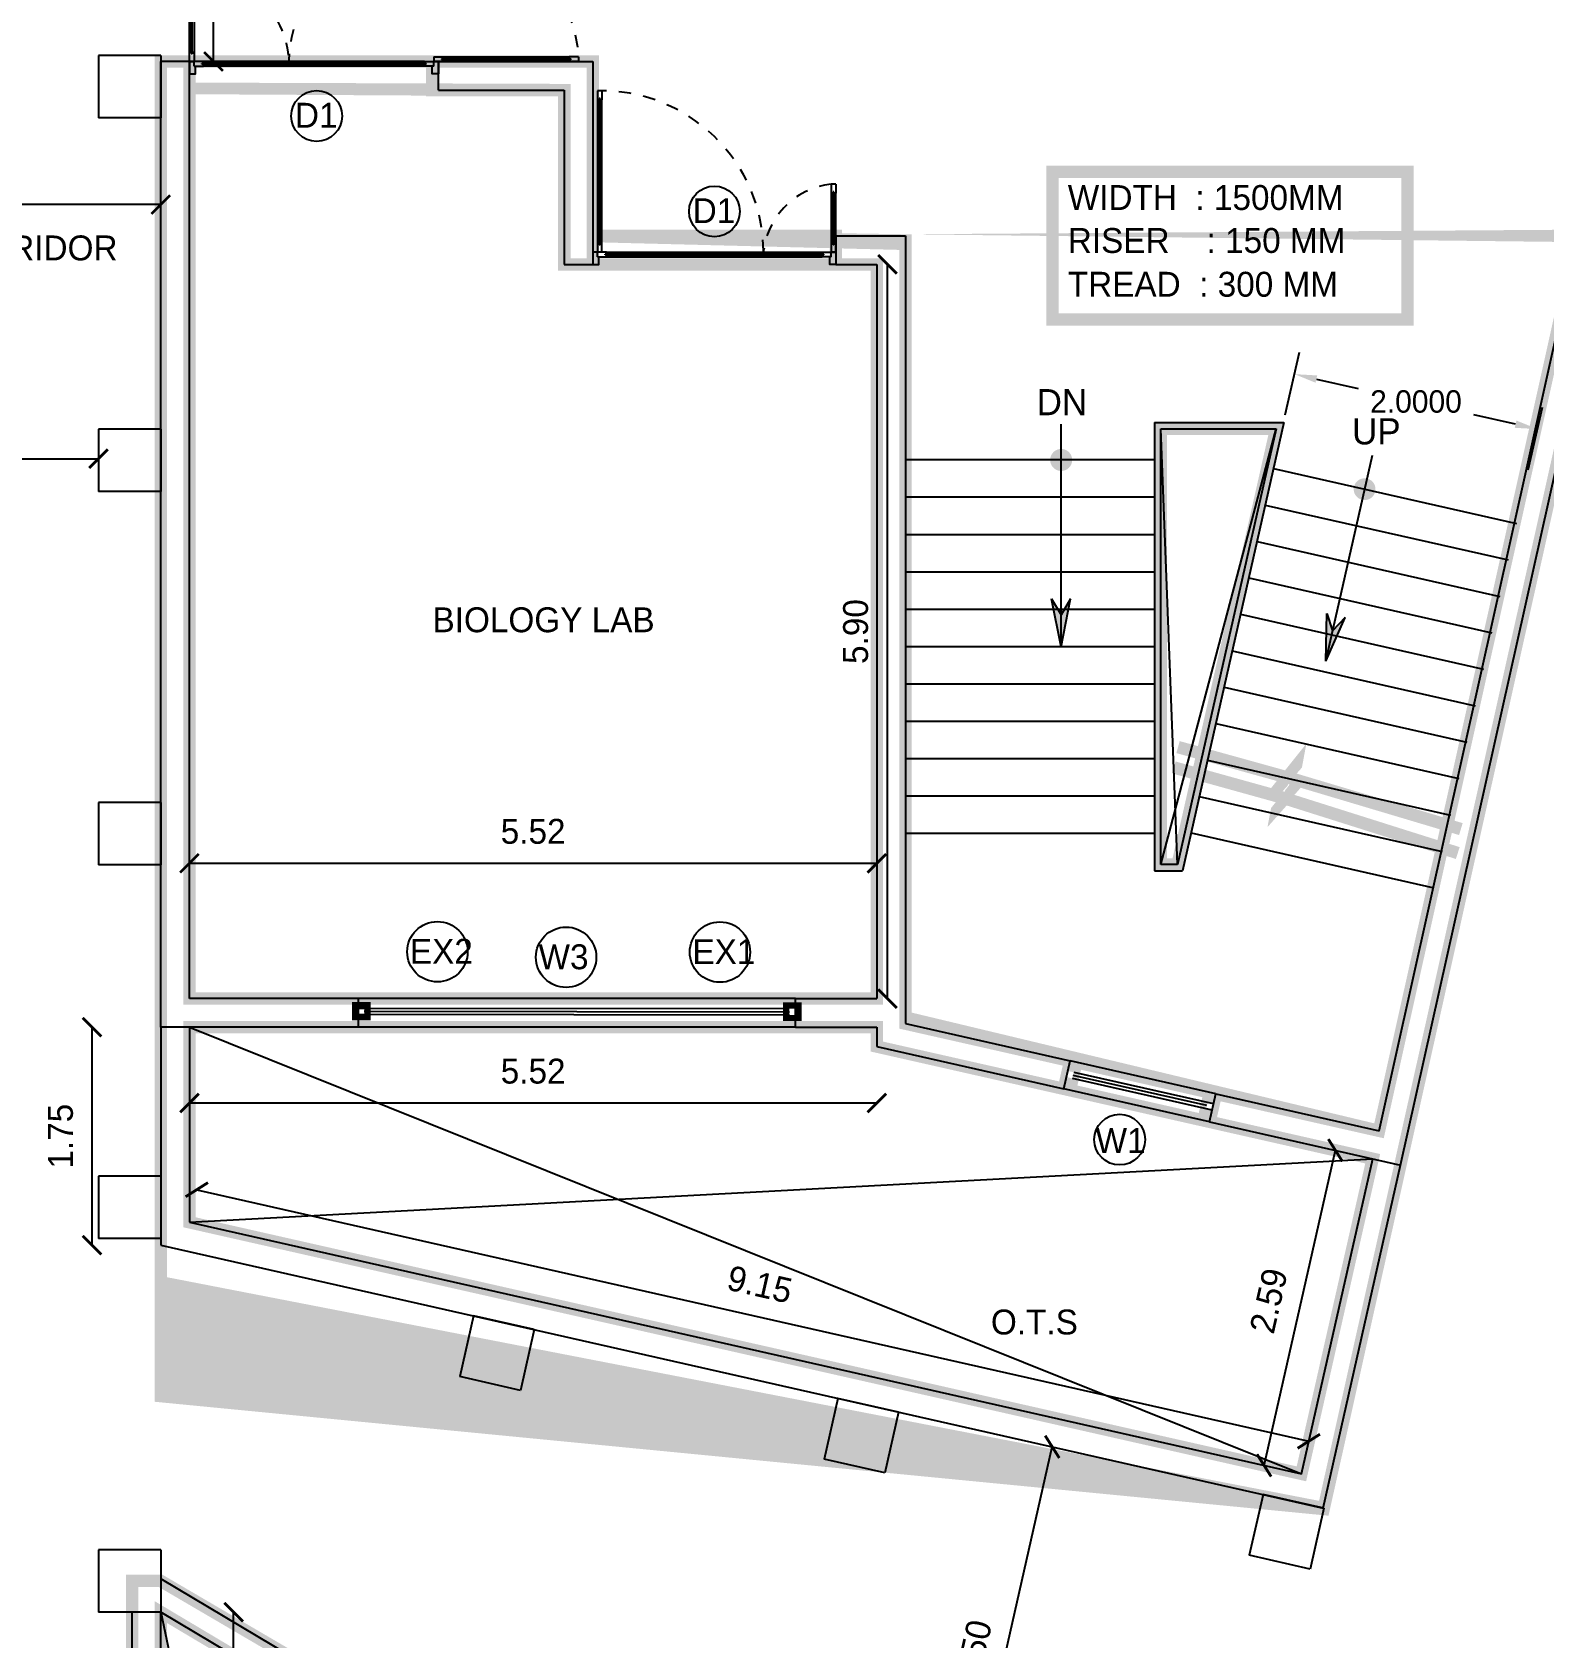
# Model space of a CAD drawing. Header units: metres. Extents: x 6101839 to 6102590, y -6659932 to -6659648.
# Drawn here: x 6102262.54 to 6102274.68, y -6659703.9 to -6659691 of the extents above; entities that cross this region are included whole.
import ezdxf

# ---------------------------------------------------------------- set-up
doc = ezdxf.new("R2010")
doc.units = ezdxf.units.M
doc.header["$LTSCALE"] = 500
doc.header["$MEASUREMENT"] = 0
doc.linetypes.add('DASHED2', pattern=[0.375, 0.25, -0.125])
doc.linetypes.add('HIDDEN', pattern=[0.375, 0.25, -0.125])
doc.layers.get('0').update_dxf_attribs({"linetype": 'CONTINUOUS'})
doc.layers.get('Defpoints').update_dxf_attribs({"linetype": 'CONTINUOUS'})
for name, color, linetype in [('above', 250, 'DASHED2'), ('Bldg', 44, 'CONTINUOUS'), ('BLK_1_FLR_1_BLT_UP_AREA_DEDUCT', 26, 'CONTINUOUS'), ('BLK_1_FLR_1_CARPET_AREA', 25, 'CONTINUOUS'), ('BLK_1_FLR_1_EXIT_WIDTH_STAIR', 1, 'CONTINUOUS'), ('DIM', 205, 'CONTINUOUS'), ('DOOR', 252, 'CONTINUOUS'), ('DOORTEXT', 13, 'CONTINUOUS'), ('ED', 30, 'CONTINUOUS'), ('FURN1', 252, 'CONTINUOUS'), ('FURNITURE', 252, 'CONTINUOUS'), ('FURNITURES', 252, 'CONTINUOUS'), ('norms', 4, 'CONTINUOUS'), ('railing', 14, 'CONTINUOUS'), ('STEPS', 233, 'CONTINUOUS'), ('T E X T', 7, 'CONTINUOUS'), ('TEXT', 4, 'CONTINUOUS'), ('W-SCH', 205, 'CONTINUOUS'), ('wall', 125, 'CONTINUOUS'), ('wall1', 125, 'CONTINUOUS'), ('WIN', 252, 'CONTINUOUS'), ('WINDOWS', 252, 'CONTINUOUS')]:
    doc.layers.add(name, color=color, linetype=linetype)
doc.styles.add('GD', font='GOTHIC.TTF')
doc.styles.add('RM', font='GOTHIC.TTF')
doc.styles.add('S2', font='GOTHIC.TTF')
doc.styles.get("Standard").update_dxf_attribs({"font": 'GOTHIC.TTF'})
doc.styles.add('USA TEXT', font='GOTHIC.TTF')
doc.dimstyles.new('1-100-ED', dxfattribs={"dimtxt": 0.2, "dimasz": 0.15, "dimexe": 0.18, "dimexo": 0.0625, "dimgap": 0.15, "dimtad": 1, "dimzin": 0, "dimdsep": 46, "dimtxsty": 'USA TEXT', "dimblk": 'ARCHTICK', "dimcen": 0.1, "dimse1": 1, "dimse2": 1, "dimclrd": 256, "dimclrt": 256, "dimadec": 0, "dimazin": 0, "dimtfac": 1, "dimtofl": 0, "dimtmove": 0, "dimatfit": 3, "dimldrblk": 'ARCHTICK', "dimfxl": 0.18, "dimtolj": 1, "dimtzin": 0, "dimarcsym": 0})
doc.dimstyles.new('STANDARD$0', dxfattribs={"dimtxt": 7, "dimasz": 3, "dimexe": 3, "dimexo": 1, "dimgap": 1.5, "dimtad": 1, "dimdec": 1, "dimzin": 1, "dimdsep": 46, "dimlunit": 4, "dimtxsty": 'Standard', "dimblk": 'OBLIQUE', "dimcen": 0.09375, "dimdle": 1, "dimclrd": 8, "dimclre": 8, "dimclrt": 7, "dimadec": 1, "dimazin": 0, "dimtfac": 1, "dimtdec": 1, "dimtix": 1, "dimtmove": 2, "dimatfit": 3, "dimldrblk": 'ARCHTICK', "dimfxl": 1, "dimfrac": 2, "dimtolj": 1, "dimtzin": 0, "dimarcsym": 0})

# ---------------------------------------------------------------- blocks, each defined once
blk = doc.blocks.new('_ArchTick')
at = {"color": 0, "linetype": 'ByBlock', "const_width": 0.15}
blk.add_lwpolyline([(-0.5, -0.5), (0.5, 0.5)], dxfattribs=at)
blk = doc.blocks.new('*D258')
at = {"layer": 'Defpoints', "color": 0, "transparency": 16777216}
for p in [(6102270.486205006, -6659702.306403285), (6102270.732518991, -6659702.362136792), (6102269.713785837, -6659705.720106352)]:
    blk.add_point(p, dxfattribs=at)
at = {"layer": 'ED', "lineweight": -2, "transparency": 16777216}
blk.add_line((6102269.960099822, -6659705.775839859), (6102270.732518991, -6659702.362136792), dxfattribs=at)
at = {"layer": 'ED', "lineweight": -2, "transparency": 16777216, "xscale": 0.15, "yscale": 0.15, "zscale": 0.15}
for p, rotation in [((6102270.732518991, -6659702.362136792), 77.25036679670517), ((6102269.960099822, -6659705.775839859), 257.2503667967052)]:
    blk.add_blockref('_ArchTick', p, dxfattribs=dict(at, rotation=rotation))
at = {"layer": 'ED', "transparency": 16777216, "insert": (6102270.097566918, -6659704.01270532), "char_height": 0.2, "attachment_point": 5, "rotation": 77.25036679670517, "style": 'USA TEXT'}
blk.add_mtext('\\A1;3.50', dxfattribs=at)
blk = doc.blocks.new('DN')
at = {"layer": 'FURNITURES', "color": 250}
for p, q in [((-72.65177525021136, 131.6897415826097), (319.0854205023498, 1863.104800175875)), ((-57.42400311864912, 128.244464197196), (337.0694145429879, 1871.841740497388)), ((-51.3328942656517, 126.8663532435894), (343.1605233959853, 1870.463629543781)), ((-36.10512213222683, 123.4210758581757), (355.6320736212656, 1854.836134452373))]:
    blk.add_line(p, q, dxfattribs=at)
at = {"layer": 'FURNITURES', "color": 233}
for p, q in [((319.0854205023498, 1863.104800175875), (335.6227519502863, 1936.198106413707)), ((334.3131926348433, 1859.659522791393), (319.0854205023498, 1863.104800175875)), ((334.3131926348433, 1859.659522791393), (337.0694145429879, 1871.841740497388)), ((343.1605233969167, 1870.463629543781), (337.0694145429879, 1871.841740497388)), ((340.4043014878407, 1858.281411836855), (343.1605233969167, 1870.463629543781)), ((355.6320736212656, 1854.836134452373), (340.4043014878407, 1858.281411836855)), ((369.4131831610576, 1915.747222983278), (355.6320736212656, 1854.836134452373)), ((-72.65177525021136, 131.6897415826097), (-89.18910669814794, 58.596435344778)), ((-57.42400311864912, 128.244464197196), (-72.65177525021136, 131.6897415826097)), ((-57.42400311864912, 128.244464197196), (-60.18022502586246, 116.0622464912012)), ((-54.08911617286502, 114.6841355366632), (-60.18022502586246, 116.0622464912012)), ((-51.3328942656517, 126.8663532435894), (-54.08911617286502, 114.6841355375945)), ((-36.10512213222683, 123.4210758581757), (-51.3328942656517, 126.8663532435894)), ((-49.88623167201875, 62.50998732727021), (-36.10512213222683, 123.4210758581757))]:
    blk.add_line(p, q, dxfattribs=at)
at = {"layer": 'FURNITURES', "color": 250, "linetype": 'HIDDEN', "ltscale": 0.5}
for centre, radius, start, end in [((413.9418523591011, 1987.039343010634), 629.5359540648079, 173.3490794760167, 254.7297334611895), ((-81.1497706482187, 94.26623892690986), 1329.211879831034, 77.25002704883593, 168.8255809701504)]:
    blk.add_arc(centre, radius, start, end, dxfattribs=at)
at = {"layer": 'wall', "color": 7}
for p, q in [((-203.0888007394969, 2096.498816266656), (-211.3574664629996, 2059.952163148671)), ((-211.3574664629996, 2059.952163148671), (-138.6788448011502, 2043.508653922007)), ((-203.0888007394969, 2096.498816266656), (-130.4101790776476, 2080.055307039991)), ((-146.0376741690561, 2067.583756815642), (-147.4157851235941, 2061.492647962645)), ((265.9747230978683, 1967.963209992274), (-147.4157851226627, 2061.492647962645)), ((-135.2335674166679, 2058.736426053568), (-147.4157851235941, 2061.492647962645)), ((267.3528340514749, 1974.054318846203), (-146.0376741690561, 2067.583756814711)), ((-133.8554564630612, 2064.827534906566), (-146.0376741690561, 2067.583756815642)), ((-135.2335674166679, 2058.736426053568), (-138.6788448011502, 2043.508653922007)), ((-138.6788448011502, 2043.508653922007), (262.5294457124546, 1952.735437860712)), ((-130.4101790776476, 2080.055307039991), (-133.8554564630612, 2064.827534906566)), ((270.7981114368886, 1989.282090978697), (-130.4101790776476, 2080.055307039991)), ((270.7981114368886, 1989.282090978697), (267.3528340514749, 1974.054318846203)), ((343.891417673789, 1972.744759531692), (270.7981114368886, 1989.282090978697)), ((265.9747230978683, 1967.963209992274), (262.5294457124546, 1952.735437860712)), ((262.5294457124546, 1952.735437860712), (335.6227519502863, 1936.198106412776)), ((265.9747230978683, 1967.963209992274), (278.1569408038631, 1965.206988085992)), ((267.3528340514749, 1974.054318846203), (279.5350517584011, 1971.29809693899)), ((279.5350517584011, 1971.29809693899), (278.1569408038631, 1965.206988085992)), ((343.891417673789, 1972.744759531692), (335.6227519502863, 1936.198106412776)), ((372.1694050692022, 1927.929440689273), (335.6227519502863, 1936.198106413707)), ((372.1694050692022, 1927.929440689273), (369.4131831610576, 1915.747222983278)), ((-1377.096374039538, 387.5083733228967), (-1385.162156328559, 351.8626664569601)), ((-1385.162156328559, 351.8626664569601), (-1313.870742597617, 335.7311018779874)), ((-1377.096374039538, 387.5083733228967), (-1305.804960307665, 371.3768087448552)), ((-1321.047605217434, 359.2130249803886), (-1322.391902267001, 353.2720738360658)), ((-157.1158789880574, 89.59760813135655), (-1322.391902267001, 353.2720738360658)), ((-1310.509999977425, 350.5834797397256), (-1322.391902267001, 353.2720738360658)), ((-155.7715819394216, 95.53855927474794), (-1321.047605217434, 359.2130249794573)), ((-1309.16570292972, 356.5244308840484), (-1321.047605217434, 359.2130249803886)), ((-1310.509999977425, 350.5834797397256), (-1313.870742597617, 335.7311018779874)), ((-1313.870742597617, 335.7311018779874), (-160.4766216091811, 74.74523027148098)), ((-1305.804960307665, 371.3768087448552), (-1309.16570292972, 356.5244308840484)), ((-152.4108393182978, 110.3909371364862), (-1305.804960307665, 371.3768087448552)), ((-157.1158789880574, 89.59760813135655), (-160.4766216091811, 74.74523027148098)), ((-160.4766216091811, 74.74523027148098), (-89.1852078773081, 58.61366569064557)), ((-157.1158789880574, 89.59760813135655), (-145.2339766994118, 86.90901403501628)), ((-152.4108393182978, 110.3909371364862), (-155.7715819394216, 95.53855927474794)), ((-155.7715819394216, 95.53855927474794), (-143.8896796517074, 92.84996517840773)), ((-81.11942558735609, 94.25937255565077), (-152.4108393182978, 110.3909371364862)), ((-143.8896796517074, 92.84996517840773), (-145.2339766994118, 86.90901403501628)), ((-52.6424535792321, 50.32776962127536), (-89.18910669814794, 58.596435344778)), ((-81.11942558735609, 94.25937255565077), (-89.1852078773081, 58.61366569064557)), ((-52.6424535792321, 50.32776962127536), (-49.88623167201875, 62.50998732727021))]:
    blk.add_line(p, q, dxfattribs=at)
for points in [[(335.6227519502863, 1936.198106413707), (343.891417673789, 1972.744759531692), (441.3491593236103, 1950.694984268397), (430.3242716919631, 1901.966113443486), (369.4131831610576, 1915.747222983278)], [(-89.18910669814794, 58.596435344778), (-97.4577724216506, 22.04978222586214), (-3.07718291879e-05, 6.9625675678e-06), (11.0248568598181, 48.72887778747828), (-49.88623167201875, 62.50998732727021)]]:
    blk.add_lwpolyline(points, dxfattribs=at)
blk = doc.blocks.new('*D315')
at = {"layer": 'Defpoints', "color": 0, "transparency": 16777216}
for p in [(6102260.574309127, -6659694.188967846), (6102263.074309127, -6659694.188967846), (6102263.074309127, -6659694.426967846)]:
    blk.add_point(p, dxfattribs=at)
at = {"layer": 'ED', "lineweight": -2, "transparency": 16777216}
blk.add_line((6102260.574309127, -6659694.426967846), (6102263.074309127, -6659694.426967846), dxfattribs=at)
at = {"layer": 'ED', "lineweight": -2, "transparency": 16777216, "xscale": 0.15, "yscale": 0.15, "zscale": 0.15, "rotation": 180}
blk.add_blockref('_ArchTick', (6102260.574309127, -6659694.426967846), dxfattribs=at)
at = {"layer": 'ED', "lineweight": -2, "transparency": 16777216, "xscale": 0.15, "yscale": 0.15, "zscale": 0.15}
blk.add_blockref('_ArchTick', (6102263.074309127, -6659694.426967846), dxfattribs=at)
at = {"layer": 'ED', "transparency": 16777216, "insert": (6102261.824309127, -6659694.171937255), "char_height": 0.2, "attachment_point": 5, "style": 'USA TEXT'}
blk.add_mtext('\\A1;2.50', dxfattribs=at)
blk = doc.blocks.new('*D322')
at = {"layer": 'Defpoints', "color": 0, "transparency": 16777216}
for p in [(6102269.324309134, -6659692.866962561), (6102269.40964661, -6659692.866962561), (6102269.324309134, -6659698.762447149)]:
    blk.add_point(p, dxfattribs=at)
at = {"layer": 'ED', "lineweight": -2, "transparency": 16777216}
blk.add_line((6102269.40964661, -6659698.762447149), (6102269.40964661, -6659692.866962561), dxfattribs=at)
at = {"layer": 'ED', "lineweight": -2, "transparency": 16777216, "xscale": 0.15, "yscale": 0.15, "zscale": 0.15}
for p, rotation in [((6102269.40964661, -6659692.866962561), 90), ((6102269.40964661, -6659698.762447149), 270)]:
    blk.add_blockref('_ArchTick', p, dxfattribs=dict(at, rotation=rotation))
at = {"layer": 'ED', "transparency": 16777216, "insert": (6102269.154616016, -6659695.814704854), "char_height": 0.2, "attachment_point": 5, "rotation": 90, "style": 'USA TEXT'}
blk.add_mtext('\\A1;5.90', dxfattribs=at)
blk = doc.blocks.new('*D323')
at = {"layer": 'Defpoints', "color": 0, "transparency": 16777216}
for p in [(6102269.324309132, -6659699.147622235), (6102263.804307842, -6659699.350462408), (6102263.804307842, -6659699.601275368)]:
    blk.add_point(p, dxfattribs=at)
at = {"layer": 'ED', "lineweight": -2, "transparency": 16777216}
blk.add_line((6102269.324309132, -6659699.601275368), (6102263.804307842, -6659699.601275368), dxfattribs=at)
at = {"layer": 'ED', "lineweight": -2, "transparency": 16777216, "xscale": 0.15, "yscale": 0.15, "zscale": 0.15, "rotation": 180}
blk.add_blockref('_ArchTick', (6102263.804307842, -6659699.601275368), dxfattribs=at)
at = {"layer": 'ED', "lineweight": -2, "transparency": 16777216, "xscale": 0.15, "yscale": 0.15, "zscale": 0.15}
blk.add_blockref('_ArchTick', (6102269.324309132, -6659699.601275368), dxfattribs=at)
at = {"layer": 'ED', "transparency": 16777216, "insert": (6102266.564308487, -6659699.346244777), "char_height": 0.2, "attachment_point": 5, "style": 'USA TEXT'}
blk.add_mtext('\\A1;5.52', dxfattribs=at)
blk = doc.blocks.new('*D884')
at = {"layer": 'Defpoints', "color": 0, "transparency": 16777216}
for p in [(6102257.874306562, -6659692.386), (6102257.874306562, -6659692.5085), (6102263.574309134, -6659692.5085)]:
    blk.add_point(p, dxfattribs=at)
at = {"layer": 'ED', "lineweight": -2, "transparency": 16777216}
blk.add_line((6102263.574309134, -6659692.386), (6102257.874306562, -6659692.386), dxfattribs=at)
at = {"layer": 'ED', "lineweight": -2, "transparency": 16777216, "xscale": 0.15, "yscale": 0.15, "zscale": 0.15, "rotation": 180}
blk.add_blockref('_ArchTick', (6102257.874306562, -6659692.386), dxfattribs=at)
at = {"layer": 'ED', "lineweight": -2, "transparency": 16777216, "xscale": 0.15, "yscale": 0.15, "zscale": 0.15}
blk.add_blockref('_ArchTick', (6102263.574309134, -6659692.386), dxfattribs=at)
at = {"layer": 'ED', "transparency": 16777216, "insert": (6102260.724307848, -6659692.130969409), "char_height": 0.2, "attachment_point": 5, "style": 'USA TEXT'}
blk.add_mtext('\\A1;5.70', dxfattribs=at)
blk = doc.blocks.new('*D1004')
at = {"layer": 'Defpoints', "color": 0, "transparency": 16777216}
for p in [(6102263.022500326, -6659698.99244715), (6102263.574309209, -6659698.99244715), (6102263.574307843, -6659700.742447149)]:
    blk.add_point(p, dxfattribs=at)
at = {"layer": 'ED', "lineweight": -2, "transparency": 16777216}
blk.add_line((6102263.022500326, -6659700.742447149), (6102263.022500326, -6659698.99244715), dxfattribs=at)
at = {"layer": 'ED', "lineweight": -2, "transparency": 16777216, "xscale": 0.15, "yscale": 0.15, "zscale": 0.15}
for p, rotation in [((6102263.022500326, -6659698.99244715), 90), ((6102263.022500326, -6659700.742447149), 270)]:
    blk.add_blockref('_ArchTick', p, dxfattribs=dict(at, rotation=rotation))
at = {"layer": 'ED', "transparency": 16777216, "insert": (6102262.769985028, -6659699.867447149), "char_height": 0.2, "attachment_point": 5, "rotation": 90, "style": 'USA TEXT'}
blk.add_mtext('\\A1;1.75', dxfattribs=at)
blk = doc.blocks.new('*D1005')
at = {"layer": 'Defpoints', "color": 0, "transparency": 16777216}
for p in [(6102263.804309133, -6659697.675650261), (6102269.324309132, -6659697.675650261), (6102269.324309132, -6659697.675650261)]:
    blk.add_point(p, dxfattribs=at)
at = {"layer": 'ED', "lineweight": -2, "transparency": 16777216}
blk.add_line((6102263.804309133, -6659697.675650261), (6102269.324309132, -6659697.675650261), dxfattribs=at)
at = {"layer": 'ED', "lineweight": -2, "transparency": 16777216, "xscale": 0.15, "yscale": 0.15, "zscale": 0.15, "rotation": 180}
blk.add_blockref('_ArchTick', (6102263.804309133, -6659697.675650261), dxfattribs=at)
at = {"layer": 'ED', "lineweight": -2, "transparency": 16777216, "xscale": 0.15, "yscale": 0.15, "zscale": 0.15}
blk.add_blockref('_ArchTick', (6102269.324309132, -6659697.675650261), dxfattribs=at)
at = {"layer": 'ED', "transparency": 16777216, "insert": (6102266.564309133, -6659697.42061967), "char_height": 0.2, "attachment_point": 5, "style": 'USA TEXT'}
blk.add_mtext('\\A1;5.52', dxfattribs=at)
blk = doc.blocks.new('*D1006')
at = {"layer": 'Defpoints', "color": 0, "transparency": 16777216}
for p in [(6102273.006079815, -6659699.980692355), (6102273.305784674, -6659700.048506624), (6102272.733205405, -6659702.579018145)]:
    blk.add_point(p, dxfattribs=at)
at = {"layer": 'ED', "lineweight": -2, "transparency": 16777216}
blk.add_line((6102272.433500547, -6659702.511203876), (6102273.006079815, -6659699.980692355), dxfattribs=at)
at = {"layer": 'ED', "lineweight": -2, "transparency": 16777216, "xscale": 0.15, "yscale": 0.15, "zscale": 0.15}
for p, rotation in [((6102273.006079815, -6659699.980692355), 77.25036680721958), ((6102272.433500547, -6659702.511203876), 257.2503668072196)]:
    blk.add_blockref('_ArchTick', p, dxfattribs=dict(at, rotation=rotation))
at = {"layer": 'ED', "transparency": 16777216, "insert": (6102272.471047692, -6659701.189665112), "char_height": 0.2, "attachment_point": 5, "rotation": 77.25036680721958, "style": 'USA TEXT'}
blk.add_mtext('\\A1;2.59', dxfattribs=at)
blk = doc.blocks.new('*D1007')
at = {"layer": 'Defpoints', "color": 0, "transparency": 16777216}
for p in [(6102263.804307842, -6659700.558674983), (6102272.792436127, -6659702.317248235), (6102272.733205405, -6659702.579018143)]:
    blk.add_point(p, dxfattribs=at)
at = {"layer": 'ED', "lineweight": -2, "transparency": 16777216}
blk.add_line((6102263.863538563, -6659700.296905075), (6102272.792436127, -6659702.317248235), dxfattribs=at)
at = {"layer": 'ED', "lineweight": -2, "transparency": 16777216, "xscale": 0.15, "yscale": 0.15, "zscale": 0.15}
for p, rotation in [((6102263.863538563, -6659700.296905075), 167.2503667800308), ((6102272.792436127, -6659702.317248235), 347.2503667800308)]:
    blk.add_blockref('_ArchTick', p, dxfattribs=dict(at, rotation=rotation))
at = {"layer": 'ED', "transparency": 16777216, "insert": (6102268.38427035, -6659701.058334168), "char_height": 0.2, "attachment_point": 5, "rotation": 347.2503667800308, "style": 'USA TEXT'}
blk.add_mtext('\\A1;9.15', dxfattribs=at)
blk = doc.blocks.new('*D1008')
at = {"layer": 'Defpoints', "color": 0, "transparency": 16777216}
for p in [(6102263.954227522, -6659689.206962565), (6102263.99769673, -6659689.206962565), (6102263.954227522, -6659691.236964085)]:
    blk.add_point(p, dxfattribs=at)
at = {"layer": 'ED', "lineweight": -2, "transparency": 16777216}
blk.add_line((6102263.99769673, -6659691.236964085), (6102263.99769673, -6659689.206962565), dxfattribs=at)
at = {"layer": 'ED', "lineweight": -2, "transparency": 16777216, "xscale": 0.15, "yscale": 0.15, "zscale": 0.15}
for p, rotation in [((6102263.99769673, -6659689.206962565), 90), ((6102263.99769673, -6659691.236964085), 270)]:
    blk.add_blockref('_ArchTick', p, dxfattribs=dict(at, rotation=rotation))
at = {"layer": 'ED', "transparency": 16777216, "insert": (6102263.742666136, -6659690.221963324), "char_height": 0.2, "attachment_point": 5, "rotation": 90, "style": 'USA TEXT'}
blk.add_mtext('\\A1;2.03', dxfattribs=at)
blk = doc.blocks.new('A$C62665808')
at = {"layer": 'FURNITURES', "color": 233}
for p, q in [((512.4136595284131, 99.90654999148128), (437.4729179757405, 99.90846061329023)), ((449.9620862566175, 62.43777140009182), (512.4127042175081, 62.4361792151451)), ((499.9229786712235, 78.04915214213906), (499.9231378901429, 84.29421393852952)), ((512.4131022636524, 78.04883370627226), (499.9229786717156, 78.04915214230948)), ((512.4132614820832, 84.29389550216308), (499.9231378901429, 84.29421393852952)), ((512.4127042175081, 62.4361792151451), (512.4131022636524, 78.04883370627226)), ((512.4132614820832, 84.29389550216308), (512.4136595284131, 99.90654999148128)), ((2287.590478974175, 62.3960198986241), (2287.590877020485, 78.00867438958856)), ((2350.04109693457, 62.39442771383624), (2287.590478974175, 62.3960198986241)), ((2287.590877020485, 78.00867438958856), (2300.081000612774, 78.0083559515797)), ((2287.59103623892, 84.25373618515007), (2287.591434285079, 99.86639067496029)), ((2287.59103623892, 84.25373618515007), (2300.081159831201, 84.2534177477997)), ((2287.591434285079, 99.86639067496029), (2362.532175837753, 99.86448005315133)), ((2300.081000612774, 78.0083559515797), (2300.081159831201, 84.2534177477997))]:
    blk.add_line(p, q, dxfattribs=at)
at = {"layer": 'FURNITURES', "color": 250}
for p, q in [((512.4127042175081, 62.4361792151451), (2287.590478974175, 62.3960198986241)), ((512.4131022636524, 78.04883370627226), (2300.08100061277, 78.00835595190894)), ((512.4132614820832, 84.29389550216308), (2300.081159830872, 84.2534177477959)), ((512.4136595284131, 99.90654999148128), (2287.591434285079, 99.86639067496029))]:
    blk.add_line(p, q, dxfattribs=at)
at = {"layer": 'FURNITURES', "color": 250, "linetype": 'HIDDEN', "ltscale": 0.5}
for centre, radius, start, end in [((437.4719626657978, 62.43808983210818), 1163.003696595019, 359.9985392363878, 178.1522289363573), ((2350.04109693457, 62.39442771383624), 749.5654389454102, 89.10250663880146, 179.9986901028904)]:
    blk.add_arc(centre, radius, start, end, dxfattribs=at)
at = {"layer": 'wall', "color": 7}
for p, q in [((2361.781970350842, 811.8679090010985), (2361.780070568775, 737.3523331883182)), ((2399.252341126852, 811.8669536898607), (2361.781970350842, 811.8679090010985)), ((2399.252341126852, 811.8669536898607), (2399.250441344948, 737.3513778772473)), ((2377.392725058256, 737.3519351421553), (2361.780070568775, 737.3523331883182)), ((2361.780070568775, 737.3523331883182), (2362.534086459397, 174.8052216056571)), ((2377.392725058256, 737.3519351421553), (2377.393043495935, 749.8420587344403)), ((2378.146740948716, 174.8048235593276), (2377.393043495939, 749.8420587341112)), ((2383.638105291826, 749.8418995160092), (2377.393043495935, 749.8420587344403)), ((2383.637786854313, 737.3517759235616), (2383.638105291826, 749.8418995160092)), ((2399.250441344948, 737.3513778772473), (2383.637786854313, 737.3517759235616)), ((2384.391802744936, 174.8046643409003), (2383.638105291334, 749.8418995158389)), ((2400.004457235572, 174.8042662945861), (2399.250441344948, 737.3513778772473)), ((-724.9260444391642, 137.4084668927564), (-724.9269997499057, 99.93809611658683)), ((-724.9260444391642, 137.4084668927564), (-649.9853028866582, 137.4065562711102)), ((-649.9853028866582, 137.4065562711102), (-649.9857009329689, 121.7939017801457)), ((362.5331317336431, 137.3807420114316), (-649.9853028866582, 137.4065562711102)), ((362.5331317336431, 137.3807420114316), (362.5327336873328, 121.7680875204671)), ((437.4738732866488, 137.3788313892971), (362.5331317336431, 137.3807420114316)), ((437.4738732866488, 137.3788313892971), (437.4729179755774, 99.90846061312368)), ((2362.534086459397, 174.8052216056571), (2362.532175837589, 99.86448005298477)), ((2378.146740948716, 174.8048235593276), (2362.534086459397, 174.8052216056571)), ((2378.146740948716, 174.8048235593276), (2378.146422512845, 162.3146999672283)), ((2384.39148430874, 162.3145407484679), (2378.146422512845, 162.3146999672283)), ((2384.391802744936, 174.8046643409003), (2384.391484308737, 162.3145407487972)), ((2400.004457235572, 174.8042662945861), (2384.391802744936, 174.8046643409003)), ((2400.002546613599, 99.86352474174723), (2400.004457235572, 174.8042662945861)), ((-724.9269997499057, 99.93809611658683), (-649.9862581977295, 99.9361854949366)), ((-662.4758245255867, 121.7942202181507), (-662.4759837440142, 115.5491584219307)), ((362.5325744689017, 115.5230257245764), (-662.4759837433558, 115.5491584219385)), ((-649.9858601514037, 115.5488399845842), (-662.4759837440142, 115.5491584219307)), ((362.5327336873328, 121.7680875204671), (-662.4758245255792, 121.7942202174922)), ((-649.9857009329689, 121.7939017801457), (-662.4758245255867, 121.7942202181507)), ((-649.9858601514037, 115.5488399845842), (-649.9862581977295, 99.9361854949366)), ((-649.9862581977295, 99.9361854949366), (362.5321764225723, 99.91037123525813)), ((362.5325744689017, 115.5230257245764), (362.5321764225723, 99.91037123525813)), ((362.5321764225723, 99.91037123525813), (437.4729179755774, 99.90846061312368)), ((362.5325744689017, 115.5230257245764), (375.0226980611714, 115.5227072882138)), ((362.5327336873328, 121.7680875204671), (375.022857279436, 121.7677690842672)), ((375.0228572796026, 121.7677690841045), (375.0226980611714, 115.5227072882138)), ((437.4719626648361, 62.43808983695408), (437.4729179757405, 99.90846061329023)), ((437.4719626648361, 62.43808983695408), (449.9620862566175, 62.43777140009182)), ((2362.531220526847, 62.39410927681511), (2350.04109693457, 62.39442771383624)), ((2362.531220526847, 62.39410927681511), (2362.532175837753, 99.86448005315133)), ((2400.002546613599, 99.86352474174723), (2362.53217583743, 99.864480052489))]:
    blk.add_line(p, q, dxfattribs=at)
for points in [[(437.4729179757405, 99.90846061329023), (400.0025471994042, 99.90941592419485), (399.9999997035493, -0.0115728127030934), (449.9604940718336, -0.0128465606325108), (449.9620862566175, 62.43777140009182)], [(2362.532175837753, 99.86448005315133), (2400.002546614088, 99.8635247422468), (2399.999999118233, -0.0574639946509952), (2350.039504749786, -0.0561902468880895), (2350.04109693457, 62.39442771383624)]]:
    blk.add_lwpolyline(points, dxfattribs=at)
blk = doc.blocks.new('*D1201')
at = {"layer": 'Defpoints', "color": 0, "transparency": 16777216}
for p in [(6102263.574309129, -6659703.68896785), (6102264.159502201, -6659703.68896785), (6102263.574309129, -6659709.45896785)]:
    blk.add_point(p, dxfattribs=at)
at = {"layer": 'ED', "lineweight": -2, "transparency": 16777216}
blk.add_line((6102264.159502201, -6659709.45896785), (6102264.159502201, -6659703.68896785), dxfattribs=at)
at = {"layer": 'ED', "lineweight": -2, "transparency": 16777216, "xscale": 0.15, "yscale": 0.15, "zscale": 0.15}
for p, rotation in [((6102264.159502201, -6659703.68896785), 90), ((6102264.159502201, -6659709.45896785), 270)]:
    blk.add_blockref('_ArchTick', p, dxfattribs=dict(at, rotation=rotation))
at = {"layer": 'ED', "transparency": 16777216, "insert": (6102263.906986902, -6659706.573967849), "char_height": 0.2, "attachment_point": 5, "rotation": 90, "style": 'USA TEXT'}
blk.add_mtext('\\A1;5.77', dxfattribs=at)
blk = doc.blocks.new('*D1380')
at = {"layer": 'BLK_1_FLR_1_EXIT_WIDTH_STAIR', "color": 0, "lineweight": -2, "transparency": 16777216}
for p, q in [((6102272.603810863, -6659694.075294932), (6102272.717654468, -6659693.572163636)), ((6102272.853491927, -6659693.787449922), (6102273.189130786, -6659693.863394985)), ((6102274.453036129, -6659694.149379062), (6102274.117397271, -6659694.073434001)), ((6102274.55447881, -6659694.5166729), (6102274.668322415, -6659694.013541606))]:
    blk.add_line(p, q, dxfattribs=at)
at = {"layer": 'BLK_1_FLR_1_EXIT_WIDTH_STAIR', "color": 0, "transparency": 16777216}
for points in [[(6102272.860112662, -6659693.75818961), (6102272.84687119, -6659693.816710235), (6102272.677930052, -6659693.747725507)], [(6102274.459656865, -6659694.120118747), (6102274.446415393, -6659694.178639374), (6102274.628597999, -6659694.189103477)]]:
    blk.add_solid(points, dxfattribs=at)
at = {"layer": 'Defpoints', "color": 0, "transparency": 16777216}
for p in [(6102272.590017665, -6659694.136253915), (6102274.628597999, -6659694.189103477), (6102274.540685613, -6659694.577631882)]:
    blk.add_point(p, dxfattribs=at)
at = {"layer": 'BLK_1_FLR_1_EXIT_WIDTH_STAIR', "color": 0, "transparency": 16777216, "insert": (6102273.653264027, -6659693.968414493), "char_height": 0.18, "attachment_point": 5}
blk.add_mtext('\\A1;2.0000', dxfattribs=at)

msp = doc.modelspace()

# ---------------------------------------------------------------- hatches: boundary and pattern name
at = {"layer": 'DIM'}
h = msp.add_hatch(color=256, dxfattribs=at)
h.paths.add_polyline_path([(6102270.859993422, -6659695.65570252), (6102270.819143305, -6659695.655751209), (6102270.880520648, -6659695.552043874)])
h.paths.add_polyline_path([(6102270.809374504, -6659695.91131859), (6102270.804282152, -6659695.91132466), (6102270.804008017, -6659695.681324823), (6102270.819143305, -6659695.655751209), (6102270.859993422, -6659695.65570252)])
h.paths.add_polyline_path([(6102270.804282152, -6659695.91132466), (6102270.799189799, -6659695.911330729), (6102270.747961689, -6659695.655836051), (6102270.788811808, -6659695.655787361), (6102270.804008017, -6659695.681324823)])
h.paths.add_polyline_path([(6102270.799189799, -6659695.911330729), (6102270.804282152, -6659695.91132466), (6102270.804312613, -6659695.936880197)])
h.paths.add_polyline_path([(6102270.804312613, -6659695.936880197), (6102270.804282152, -6659695.91132466), (6102270.809374504, -6659695.91131859)])
h.paths.add_polyline_path([(6102270.727187422, -6659695.55222663), (6102270.788811808, -6659695.655787361), (6102270.747961689, -6659695.655836051)])
h = msp.add_hatch(color=256, dxfattribs=at)
h.paths.add_polyline_path([(6102272.935933287, -6659695.772969748), (6102272.974783297, -6659695.781809033), (6102272.938718319, -6659695.669941386)])
h.paths.add_polyline_path([(6102272.929065567, -6659696.027031583), (6102272.933908587, -6659696.028133481), (6102272.983676706, -6659695.809394929), (6102272.974783297, -6659695.781809033), (6102272.935933287, -6659695.772969748)])
h.paths.add_polyline_path([(6102272.933908587, -6659696.028133481), (6102272.938751606, -6659696.029235383), (6102273.042479708, -6659695.797211544), (6102273.003629698, -6659695.788372261), (6102272.983676706, -6659695.809394929)])
h.paths.add_polyline_path([(6102272.938751606, -6659696.029235383), (6102272.933908587, -6659696.028133481), (6102272.928378796, -6659696.052437765)])
h.paths.add_polyline_path([(6102272.928378796, -6659696.052437765), (6102272.933908587, -6659696.028133481), (6102272.929065567, -6659696.027031583)])
h.paths.add_polyline_path([(6102273.08454402, -6659695.703120133), (6102273.003629698, -6659695.788372261), (6102273.042479708, -6659695.797211544)])

# ---------------------------------------------------------------- linework, layer by layer
at = {"layer": 'above', "color": 251, "linetype": 'ByBlock'}
for p, q in [((6102263.804307842, -6659698.992336184), (6102272.733205404, -6659702.579018144)), ((6102263.804307842, -6659700.558674984), (6102273.305784672, -6659700.048506622))]:
    msp.add_line(p, q, dxfattribs=at)
at = {"layer": 'Bldg', "linetype": 'ByBlock'}
for p, q in [((6102271.554287112, -6659694.136898547), (6102271.554287112, -6659697.73689855)), ((6102271.554287112, -6659694.136898547), (6102272.59286662, -6659694.136898547)), ((6102272.59286662, -6659694.136898547), (6102271.778405865, -6659697.73689855)), ((6102271.604287112, -6659697.68689855), (6102271.604287112, -6659694.186898549)), ((6102271.604287112, -6659694.186898549), (6102272.53029103, -6659694.186898549)), ((6102272.53029103, -6659694.186898549), (6102271.738454184, -6659697.68689855)), ((6102271.554287112, -6659697.73689855), (6102271.778405865, -6659697.73689855)), ((6102271.738454184, -6659697.68689855), (6102271.604287112, -6659697.68689855))]:
    msp.add_line(p, q, dxfattribs=at)
at = {"layer": 'BLK_1_FLR_1_BLT_UP_AREA_DEDUCT', "color": 26, "linetype": 'Continuous', "const_width": 0.1}
for points in [[(6102271.604287107, -6659694.186898547), (6102272.530291027, -6659694.186898547), (6102271.738454183, -6659697.68689855), (6102271.604287107, -6659697.68689855), (6102271.604287107, -6659694.186898547)], [(6102263.80430784, -6659698.992336183), (6102263.80430784, -6659700.558674983), (6102272.733205402, -6659702.579018144), (6102273.305784672, -6659700.048506622), (6102269.324309132, -6659699.147622234), (6102269.324309132, -6659698.992447146), (6102263.80430784, -6659698.992447146)]]:
    msp.add_lwpolyline(points, dxfattribs=at)
msp.add_lwpolyline([(6102263.574309072, -6659709.458967884), (6102264.828199625, -6659709.458967884), (6102265.870939235, -6659704.850584852), (6102265.313165295, -6659704.724377248), (6102263.574309072, -6659703.688967886)], close=True, dxfattribs=at)
at = {"layer": 'BLK_1_FLR_1_CARPET_AREA', "color": 15, "const_width": 0.1}
for points in [[(6102263.57430908, -6659691.23696396), (6102267.044309082, -6659691.23696396), (6102267.044308249, -6659692.636960807), (6102269.554309081, -6659692.636962597), (6102269.554309033, -6659698.963776203), (6102273.356542677, -6659699.824181656), (6102274.957828034, -6659692.636962274), (6102275.193642334, -6659692.636962274), (6102272.912990599, -6659702.855512522), (6102263.574309072, -6659700.742447475)], [(6102263.804309082, -6659698.762447182), (6102269.324309083, -6659698.762447182), (6102269.32431357, -6659692.866962599), (6102268.994983948, -6659692.866961967), (6102268.994984085, -6659692.636961969), (6102267.044308249, -6659692.636960807), (6102267.044308249, -6659692.866962599), (6102266.814309081, -6659692.866962599), (6102266.814309081, -6659691.466962597), (6102265.754809082, -6659691.466962597), (6102265.754809082, -6659691.236964119), (6102263.804309082, -6659691.236964119)]]:
    msp.add_lwpolyline(points, close=True, dxfattribs=at)
msp.add_lwpolyline([(6102265.366543173, -6659704.488473958), (6102263.574309072, -6659703.438967885), (6102263.344309074, -6659703.438967885), (6102263.344309075, -6659709.458967884)], dxfattribs=at)
at = {"layer": 'DIM', "color": 251, "linetype": 'ByBlock'}
for p, q in [((6102265.366543226, -6659704.488473921), (6102263.574309127, -6659703.421280473)), ((6102263.344309128, -6659706.188967846), (6102263.344309128, -6659703.688967846)), ((6102263.574309127, -6659706.188967846), (6102263.574309127, -6659703.688967846)), ((6102265.313165347, -6659704.72437721), (6102263.574309127, -6659703.688967846))]:
    msp.add_line(p, q, dxfattribs=at)
at = {"layer": 'DIM', "const_width": 0.1}
for points in [[(6102270.765953806, -6659694.436925887, -1), (6102270.842620418, -6659694.436834508, -1)], [(6102273.277279366, -6659694.679886243, 1), (6102273.204366515, -6659694.66329687, 1)]]:
    msp.add_lwpolyline(points, format="xyb", close=True, dxfattribs=at)
at = {"layer": 'DOOR', "linetype": 'ByBlock'}
for p, q in [((6102270.804261613, -6659695.888424741), (6102270.804263744, -6659694.148668144)), ((6102272.928403055, -6659696.052443255), (6102273.302882653, -6659694.397422072)), ((6102270.727161923, -6659695.55222663), (6102270.803982515, -6659695.681324823)), ((6102270.804287112, -6659695.936880197), (6102270.727161923, -6659695.55222663)), ((6102270.880495149, -6659695.552043874), (6102270.803982515, -6659695.681324823)), ((6102270.804287112, -6659695.936880197), (6102270.880495149, -6659695.552043874)), ((6102272.928403055, -6659696.052443255), (6102272.938742576, -6659695.669946876)), ((6102272.938742576, -6659695.669946876), (6102272.983700963, -6659695.809400419)), ((6102272.928403055, -6659696.052443255), (6102273.084568278, -6659695.703125621)), ((6102273.084568278, -6659695.703125621), (6102272.983700963, -6659695.809400419))]:
    msp.add_line(p, q, dxfattribs=at)
at = {"layer": 'FURN1', "const_width": 0.1}
for points in [[(6102265.159351053, -6659698.887950724), (6102265.208118238, -6659698.887954399), (6102265.208121913, -6659698.839187212), (6102265.159354726, -6659698.839183537)], [(6102265.159960735, -6659698.887949018), (6102265.208727922, -6659698.887952662), (6102265.208731564, -6659698.839185475), (6102265.159964376, -6659698.839181832)], [(6102268.669967743, -6659698.892106161), (6102268.621200555, -6659698.892102348), (6102268.621204368, -6659698.843335161), (6102268.669971555, -6659698.843338974)], [(6102268.670577424, -6659698.892107959), (6102268.621810238, -6659698.892104178), (6102268.621814019, -6659698.843336991), (6102268.670581205, -6659698.843340772)], [(6102270.847044555, -6659699.392656563), (6102270.895811742, -6659699.403691122), (6102270.906846302, -6659699.354923937), (6102270.858079112, -6659699.343889377)], [(6102270.847654632, -6659699.392792768), (6102270.896421827, -6659699.403827293), (6102270.907456352, -6659699.355060098), (6102270.858689159, -6659699.344025573)], [(6102272.016849739, -6659699.657339771), (6102271.968082583, -6659699.646305075), (6102271.979117277, -6659699.597537919), (6102272.027884432, -6659699.608572615)], [(6102272.017459024, -6659699.657479475), (6102271.968691861, -6659699.646444811), (6102271.979726525, -6659699.597677647), (6102272.028493688, -6659699.608712314)]]:
    msp.add_lwpolyline(points, close=True, dxfattribs=at)
at = {"layer": 'FURNITURE', "linetype": 'ByBlock', "ltscale": 0.2}
for p, q in [((6102265.159960735, -6659698.887949018), (6102268.621810238, -6659698.892104178)), ((6102265.159964376, -6659698.839181832), (6102268.621204368, -6659698.843331492)), ((6102272.016849739, -6659699.657339771), (6102270.895811742, -6659699.403691122)), ((6102272.027884432, -6659699.608572615), (6102270.907457185, -6659699.355056427))]:
    msp.add_line(p, q, dxfattribs=at)
at = {"layer": 'FURNITURE', "color": 4, "linetype": 'ByBlock', "ltscale": 0.2}
for p, q in [((6102265.208729741, -6659698.863569069), (6102268.621812128, -6659698.867715145)), ((6102271.97359993, -6659699.621921496), (6102270.901330252, -6659699.37930209))]:
    msp.add_line(p, q, dxfattribs=at)
at = {"layer": 'norms', "const_width": 0.1}
for points in [[(6102263.804309078, -6659698.762447182), (6102269.324309083, -6659698.762447182), (6102269.32431357, -6659692.866962599), (6102266.814309081, -6659692.866962599), (6102266.814309081, -6659691.466962597), (6102263.804309236, -6659691.466962534)], [(6102269.554309033, -6659698.963776203), (6102273.356542677, -6659699.824181656), (6102274.957828034, -6659692.636962274), (6102269.554309081, -6659692.636962597)]]:
    msp.add_lwpolyline(points, close=True, dxfattribs=at)
at = {"layer": 'railing', "linetype": 'ByBlock'}
for p, q in [((6102271.738454184, -6659697.68689855), (6102271.604287112, -6659694.186898549)), ((6102271.604287112, -6659697.68689855), (6102272.53029103, -6659694.186898549)), ((6102271.554287112, -6659694.43689855), (6102269.554287111, -6659694.436861845)), ((6102272.509313194, -6659694.506079118), (6102274.460001104, -6659694.947459548)), ((6102271.554287112, -6659694.736898549), (6102269.554287111, -6659694.736861845)), ((6102272.443105836, -6659694.798682237), (6102274.393793748, -6659695.240062665)), ((6102271.554287112, -6659695.036898549), (6102269.554287111, -6659695.036861842)), ((6102272.376899261, -6659695.091285534), (6102274.32758717, -6659695.532665962)), ((6102271.554287112, -6659695.33689855), (6102269.554287111, -6659695.336861845)), ((6102272.310691902, -6659695.383888653), (6102274.261379811, -6659695.825269083)), ((6102271.554287112, -6659695.636898548), (6102269.554287111, -6659695.636861845)), ((6102272.244485329, -6659695.676491952), (6102274.195173235, -6659696.11787238)), ((6102271.554287112, -6659695.936898549), (6102269.554287111, -6659695.936861844)), ((6102272.178277972, -6659695.96909507), (6102274.12896588, -6659696.410475499)), ((6102271.554287112, -6659696.236898549), (6102269.554287111, -6659696.236861845)), ((6102272.112071004, -6659696.261698278), (6102274.062758912, -6659696.703078708)), ((6102272.112071394, -6659696.261698367), (6102274.062759303, -6659696.703078792)), ((6102271.554287112, -6659696.53689855), (6102269.554287111, -6659696.536861845)), ((6102272.045864427, -6659696.554301575), (6102273.996552338, -6659696.995682002)), ((6102271.554287112, -6659696.836898548), (6102269.554287111, -6659696.836861845)), ((6102271.979657072, -6659696.846904696), (6102273.930344977, -6659697.288285124)), ((6102271.554287112, -6659697.136898547), (6102269.554287111, -6659697.136861844)), ((6102271.913450496, -6659697.139507994), (6102273.864138404, -6659697.580888424)), ((6102271.554287112, -6659697.43689855), (6102269.554287111, -6659697.436861847)), ((6102271.847243528, -6659697.432111201), (6102273.797931437, -6659697.873491627))]:
    msp.add_line(p, q, dxfattribs=at)
at = {"layer": 'railing', "color": 252, "linetype": 'ByBlock'}
msp.add_line((6102263.574309127, -6659703.688967846), (6102264.811758743, -6659709.531636115), dxfattribs=at)
at = {"layer": 'STEPS', "color": 251, "const_width": 0.1}
for points in [[(6102274.013774852, -6659697.401222168), (6102272.711165093, -6659697.012422113), (6102272.655098349, -6659697.075814384), (6102272.687328047, -6659696.902843603), (6102272.62044965, -6659696.986582237), (6102271.742610605, -6659696.74276824)], [(6102273.988938972, -6659697.593551197), (6102272.599139626, -6659697.154168465), (6102272.543072882, -6659697.217560737), (6102272.575302585, -6659697.044589957), (6102272.508424185, -6659697.128328589), (6102271.709548045, -6659696.906446017)]]:
    msp.add_lwpolyline(points, dxfattribs=at)
at = {"layer": 'W-SCH'}
for centre, radius in [((6102264.825910549, -6659691.674798754), 0.2037454751308166), ((6102268.019646451, -6659692.441138125), 0.2037454751308166), ((6102265.795900475, -6659698.386203334), 0.2424160592048741), ((6102266.828956977, -6659698.43030619), 0.2424160592048741), ((6102268.06429934, -6659698.389265155), 0.2424160592048741), ((6102271.27403013, -6659699.895023499), 0.2037454751308166)]:
    msp.add_circle(centre, radius, dxfattribs=at)
at = {"layer": 'wall1', "color": 0, "linetype": 'ByBlock'}
for p, q in [((6102263.074309127, -6659691.188967847), (6102263.074309127, -6659691.688967846)), ((6102263.574309127, -6659691.188967847), (6102263.074309127, -6659691.188967847)), ((6102263.574309127, -6659691.188967847), (6102263.574309127, -6659691.688967846)), ((6102263.574309127, -6659691.688967846), (6102263.074309127, -6659691.688967846)), ((6102263.074309127, -6659694.188967846), (6102263.074309127, -6659694.688967846)), ((6102263.574309127, -6659694.188967846), (6102263.074309127, -6659694.188967846)), ((6102263.574309127, -6659694.188967846), (6102263.574309127, -6659694.688967846)), ((6102263.574309127, -6659694.688967846), (6102263.074309127, -6659694.688967846)), ((6102263.074309127, -6659697.188967847), (6102263.074309127, -6659697.688967846)), ((6102263.574309127, -6659697.188967847), (6102263.074309127, -6659697.188967847)), ((6102263.574309127, -6659697.188967847), (6102263.574309127, -6659697.688967846)), ((6102263.574309127, -6659697.688967846), (6102263.074309127, -6659697.688967846)), ((6102263.074309127, -6659700.188967846), (6102263.074309127, -6659700.688967847)), ((6102263.574309127, -6659700.188967846), (6102263.074309127, -6659700.188967846)), ((6102263.574309127, -6659700.188967846), (6102263.574309127, -6659700.688967847)), ((6102263.574309127, -6659700.688967847), (6102263.074309127, -6659700.688967847)), ((6102266.08558452, -6659701.310674142), (6102265.975238924, -6659701.79834601)), ((6102266.573256387, -6659701.42101974), (6102266.08558452, -6659701.310674142)), ((6102266.573256387, -6659701.42101974), (6102266.46291079, -6659701.908691605)), ((6102266.46291079, -6659701.908691605), (6102265.975238924, -6659701.79834601)), ((6102269.011615718, -6659701.972747717), (6102268.901270122, -6659702.460419585)), ((6102269.499287587, -6659702.083093313), (6102269.011615718, -6659701.972747717)), ((6102269.499287587, -6659702.083093313), (6102269.388941992, -6659702.570765181)), ((6102269.388941992, -6659702.570765181), (6102268.901270122, -6659702.460419585)), ((6102272.425318785, -6659702.745166888), (6102272.31497319, -6659703.232838753)), ((6102272.912990653, -6659702.855512485), (6102272.425318785, -6659702.745166888)), ((6102272.912990653, -6659702.855512485), (6102272.802645054, -6659703.343184347)), ((6102263.074309127, -6659703.188967846), (6102263.074309127, -6659703.688967846)), ((6102263.574309127, -6659703.188967846), (6102263.074309127, -6659703.188967846)), ((6102263.574309127, -6659703.188967846), (6102263.574309127, -6659703.688967846)), ((6102272.802645054, -6659703.343184347), (6102272.31497319, -6659703.232838753)), ((6102263.574309127, -6659703.688967846), (6102263.074309127, -6659703.688967846))]:
    msp.add_line(p, q, dxfattribs=at)
at = {"layer": 'wall1', "linetype": 'ByBlock'}
for p, q in [((6102263.574309134, -6659698.992297743), (6102263.574309134, -6659691.236964081)), ((6102263.804309133, -6659691.236964081), (6102263.574309134, -6659691.236964081)), ((6102263.804309133, -6659698.762447145), (6102263.804309133, -6659691.236964081)), ((6102265.804309133, -6659691.236964092), (6102267.044309135, -6659691.23696256)), ((6102265.804309133, -6659691.46696256), (6102265.804309133, -6659691.236964092)), ((6102267.044309135, -6659691.23696256), (6102267.044309135, -6659692.866962558)), ((6102265.804309133, -6659691.46696256), (6102266.814309134, -6659691.46696256)), ((6102266.814309134, -6659691.46696256), (6102266.814309134, -6659692.866962558)), ((6102268.994984, -6659692.63696193), (6102269.554309133, -6659692.63696256)), ((6102268.994984, -6659692.63696193), (6102268.994984, -6659692.866961929)), ((6102269.554309133, -6659692.63696256), (6102269.554309081, -6659698.963776163)), ((6102273.356543581, -6659699.824177858), (6102274.957828086, -6659692.636962238)), ((6102273.530113732, -6659700.099265592), (6102275.193642387, -6659692.636962238)), ((6102266.814309134, -6659692.866962558), (6102267.044309135, -6659692.866962558)), ((6102268.994984, -6659692.866961929), (6102269.324309132, -6659692.866962558)), ((6102269.324309132, -6659692.866962558), (6102269.324309132, -6659698.762447145)), ((6102265.159337807, -6659698.762447145), (6102263.804309133, -6659698.762447145)), ((6102265.159337807, -6659698.762447145), (6102265.159343235, -6659698.992447146)), ((6102268.670569822, -6659698.992447146), (6102268.670575247, -6659698.762447145)), ((6102268.670575247, -6659698.762447145), (6102269.324309132, -6659698.762447145)), ((6102265.159343239, -6659698.992562649), (6102263.574309134, -6659698.992297743)), ((6102268.670569956, -6659698.992447146), (6102269.324309132, -6659698.992447146)), ((6102269.324309132, -6659698.992447146), (6102269.324309132, -6659699.147622235)), ((6102269.554309081, -6659698.963776163), (6102270.876383694, -6659699.262995923)), ((6102269.324309132, -6659699.147622235), (6102270.825624092, -6659699.487324841)), ((6102270.825639599, -6659699.487256317), (6102270.876399199, -6659699.2629274)), ((6102271.996037558, -6659699.752149921), (6102272.04681203, -6659699.527755268)), ((6102272.04681203, -6659699.527755268), (6102273.356558522, -6659699.824111826)), ((6102271.996037558, -6659699.752149921), (6102273.530113732, -6659700.099265594))]:
    msp.add_line(p, q, dxfattribs=at)
at = {"layer": 'wall1', "color": 251, "linetype": 'ByBlock'}
for p, q in [((6102263.574307841, -6659698.992447146), (6102263.574307841, -6659700.742447145)), ((6102263.804307842, -6659698.992336184), (6102263.804307842, -6659700.558674984)), ((6102272.733205404, -6659702.579018144), (6102273.305784672, -6659700.048506622)), ((6102272.906775489, -6659702.854106178), (6102273.530113732, -6659700.099265594)), ((6102263.804307842, -6659700.558674984), (6102272.733205404, -6659702.579018144)), ((6102263.574307841, -6659700.742447145), (6102272.906775489, -6659702.854106178))]:
    msp.add_line(p, q, dxfattribs=at)
at = {"layer": 'WIN', "const_width": 0.1}
msp.add_lwpolyline([(6102270.734552543, -6659693.309669774), (6102273.585940871, -6659693.309669774), (6102273.585940871, -6659692.123216243), (6102270.734552543, -6659692.123216243)], close=True, dxfattribs=at)
at = {"layer": 'WINDOWS', "linetype": 'ByBlock'}
for p, q in [((6102268.670575247, -6659698.762447145), (6102265.159337807, -6659698.762447145)), ((6102268.670569956, -6659698.992447146), (6102265.159343103, -6659698.992447146)), ((6102272.046797156, -6659699.527821003), (6102270.876383694, -6659699.262995923)), ((6102271.996037558, -6659699.752149921), (6102270.825624092, -6659699.487324841))]:
    msp.add_line(p, q, dxfattribs=at)

# ---------------------------------------------------------------- block references
at = {"layer": 'ED', "xscale": 0.0009753374313431, "yscale": 0.0009753374326974, "zscale": 0.0009753374313431, "rotation": 282.7486767869838}
msp.add_blockref('DN', (6102267.044309135, -6659692.86696259), dxfattribs=at)
at = {"layer": 'wall1', "xscale": -0.001, "yscale": 0.001, "zscale": 0.001, "rotation": 359.9986100026908}
msp.add_blockref('A$C62665808', (6102266.204309256, -6659691.336887337), dxfattribs=at)

# ---------------------------------------------------------------- texts
at = {"layer": 'DOORTEXT', "color": 3, "style": 'RM'}
for s, p in [('D1', (6102264.651598142, -6659691.768702709)), ('D1', (6102267.845334047, -6659692.535042079)), ('EX2', (6102265.574703606, -6659698.482594311)), ('W3', (6102266.60776011, -6659698.526697166)), ('EX1', (6102267.843102473, -6659698.48565613)), ('W1', (6102271.080562205, -6659700.002961361))]:
    msp.add_text(s, height=0.2, dxfattribs=at).set_placement(p)
at = {"layer": 'T E X T', "style": 'GD'}
for s, p in [('WIDTH  : 1500MM', (6102270.857389219, -6659692.429406912)), ('RISER    : 150 MM', (6102270.857389219, -6659692.774393402)), ('TREAD  : 300 MM', (6102270.857389219, -6659693.125879638))]:
    msp.add_text(s, height=0.1999921675572022, dxfattribs=at).set_placement(p)
at = {"layer": 'TEXT', "color": 7, "style": 'S2'}
for s, p in [('2.5 M WIIDE CORRIDOR', (6102260.180874622, -6659692.834047157)), ('BIOLOGY LAB', (6102265.756270886, -6659695.820396737)), ('O.T.S', (6102270.239955171, -6659701.459767653))]:
    msp.add_text(s, height=0.2, dxfattribs=at).set_placement(p)
at = {"layer": 'TEXT', "style": 'RM'}
for s, p in [('DN', (6102270.607491543, -6659694.077542495)), ('UP', (6102273.140038155, -6659694.31197038))]:
    msp.add_text(s, height=0.21, dxfattribs=at).set_placement(p)

# ---------------------------------------------------------------- dimensions: what is measured, and where the dimension line sits
at = {"layer": 'BLK_1_FLR_1_EXIT_WIDTH_STAIR'}
dim = msp.add_aligned_dim(p1=(6102272.590017665, -6659694.136253915), p2=(6102274.540685613, -6659694.577631883), distance=0.39835023586376395, dimstyle='STANDARD$0', override={"dimtxt": 0.18, "dimasz": 0.18, "dimexe": 0.18, "dimexo": 0.0625, "dimgap": 0.09, "dimtad": 0, "dimtih": 1, "dimtoh": 1, "dimdec": 4, "dimzin": 0, "dimlunit": 2, "dimpost": '', "dimcen": 0.09, "dimdle": 0, "dimclrd": 0, "dimclre": 0, "dimclrt": 0, "dimadec": 0, "dimtdec": 4, "dimtix": 0, "dimtofl": 0, "dimtmove": 0, "dimfrac": 0}, dxfattribs=at)
dim.commit()
dim.dimension.update_dxf_attribs({"geometry": '*D1380', "text_midpoint": (6102273.653264027, -6659693.968414493)})
at = {"layer": 'ED'}
for base, p1, p2, picture, middle in [((6102263.99769673, -6659689.206962565), (6102263.95422752, -6659691.236964081), (6102263.95422752, -6659689.206962561), '*D1008', (6102263.742666136, -6659690.221963324)), ((6102269.40964661, -6659692.866962561), (6102269.324309132, -6659698.762447145), (6102269.324309132, -6659692.866962558), '*D322', (6102269.154616016, -6659695.814704854)), ((6102264.159502201, -6659703.68896785), (6102263.574309127, -6659709.458967846), (6102263.574309127, -6659703.688967846), '*D1201', (6102263.906986902, -6659706.573967849))]:
    dim = msp.add_linear_dim(base=base, p1=p1, p2=p2, angle=90, dimstyle='1-100-ED', dxfattribs=at)
    dim.commit()
    dim.dimension.update_dxf_attribs({"geometry": picture, "text_midpoint": middle})
for p1, p2, distance, picture, middle in [((6102263.574309134, -6659692.5085), (6102257.874306562, -6659692.5085), -0.12250000052154064, '*D884', (6102260.724307848, -6659692.130969409)), ((6102263.574307841, -6659700.742447145), (6102263.574309207, -6659698.992447146), 0.5518088806418857, '*D1004', (6102262.769985028, -6659699.867447149)), ((6102272.733205404, -6659702.579018144), (6102273.305784672, -6659700.048506622), 0.3072812647962062, '*D1006', (6102272.471047692, -6659701.189665112)), ((6102263.804307842, -6659700.558674984), (6102272.733205404, -6659702.579018144), 0.26838733850935964, '*D1007', (6102268.38427035, -6659701.058334168)), ((6102269.713785837, -6659705.720106352), (6102270.486205006, -6659702.306403286), -0.25254069607941465, '*D258', (6102270.097566918, -6659704.01270532))]:
    dim = msp.add_aligned_dim(p1=p1, p2=p2, distance=distance, dimstyle='1-100-ED', dxfattribs=at)
    dim.commit()
    dim.dimension.update_dxf_attribs({"geometry": picture, "text_midpoint": middle})
for base, p1, p2, picture, middle in [((6102263.074309127, -6659694.426967846), (6102260.574309127, -6659694.188967846), (6102263.074309127, -6659694.188967846), '*D315', (6102261.824309127, -6659694.171937255)), ((6102269.324309132, -6659697.675650261), (6102263.804309133, -6659697.675650261), (6102269.324309132, -6659697.675650261), '*D1005', (6102266.564309133, -6659697.42061967)), ((6102263.804307842, -6659699.601275368), (6102269.324309132, -6659699.147622235), (6102263.804307842, -6659699.350462408), '*D323', (6102266.564308487, -6659699.346244777))]:
    dim = msp.add_linear_dim(base=base, p1=p1, p2=p2, dimstyle='1-100-ED', dxfattribs=at)
    dim.commit()
    dim.dimension.update_dxf_attribs({"geometry": picture, "text_midpoint": middle})

doc.saveas('drawing.dxf')
